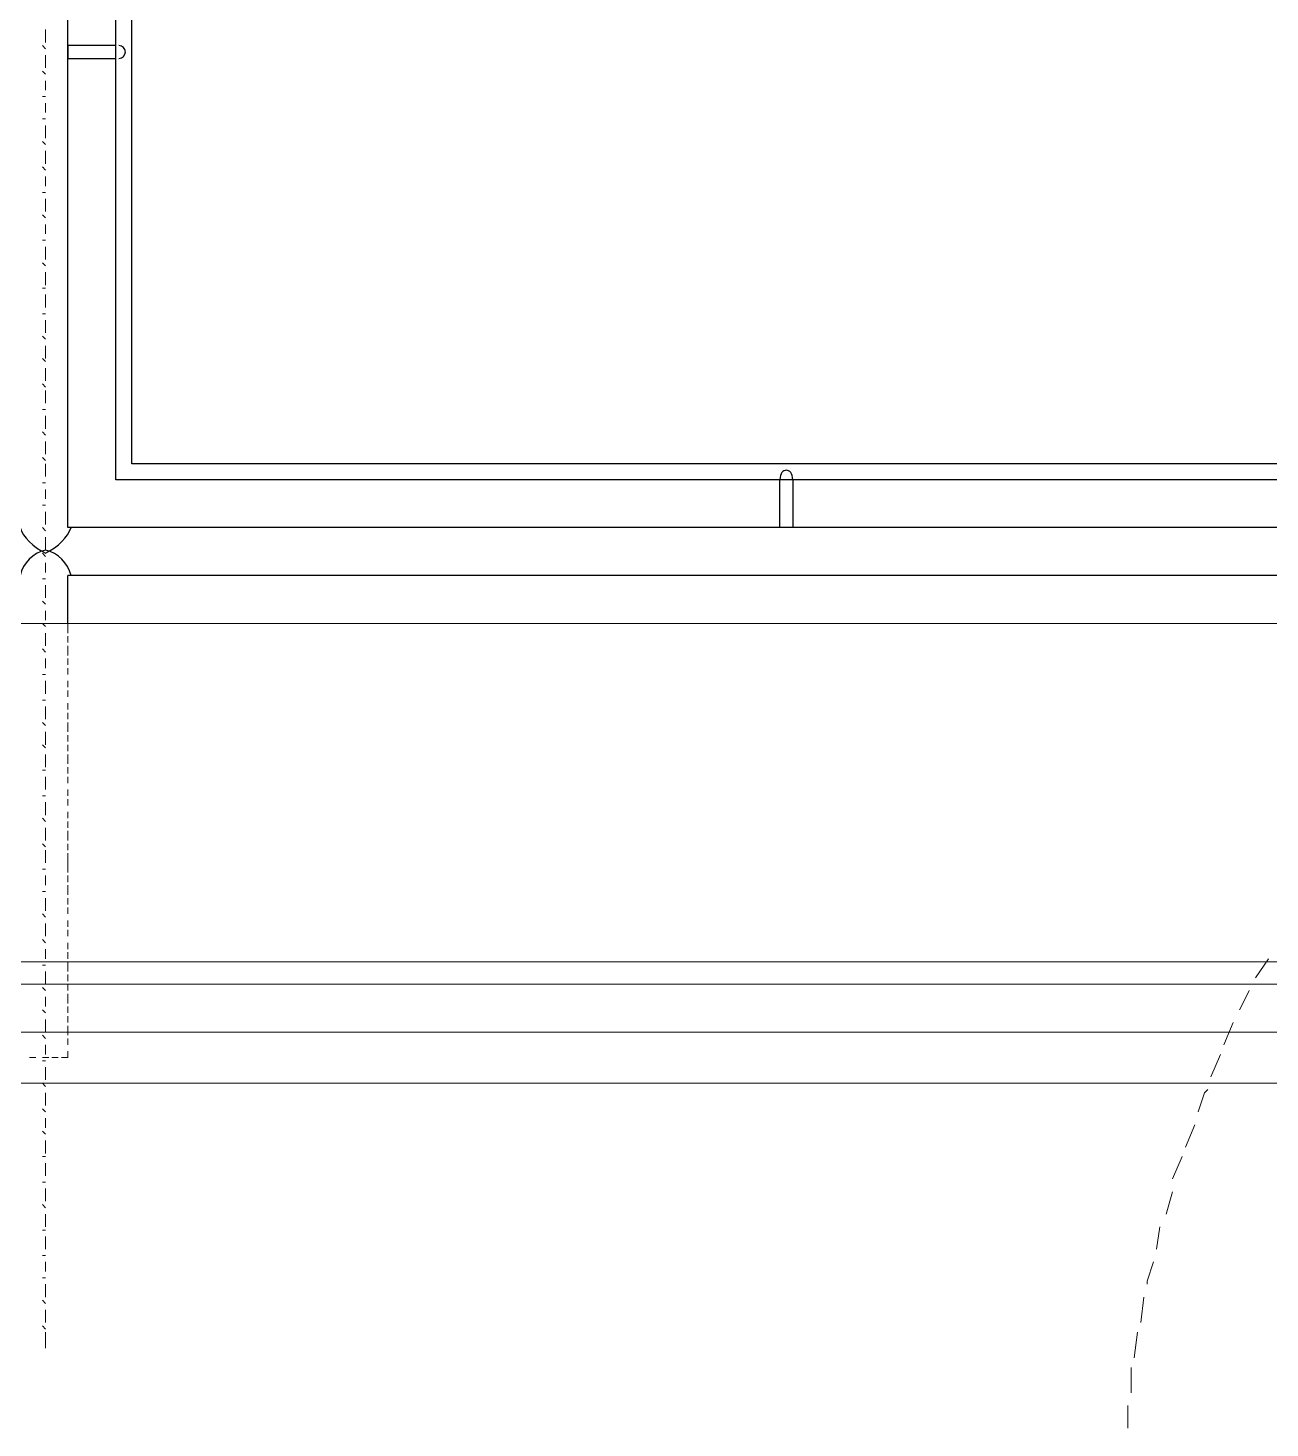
# Model space of a CAD drawing. Header units: millimetres. Extents: x 2928 to 3112, y 1220 to 1280.
# Drawn here: x 3096.01 to 3097.297, y 1233.972 to 1235.422 of the extents above; entities that cross this region are included whole.
import ezdxf

# ---------------------------------------------------------------- set-up
doc = ezdxf.new("R2010")
doc.units = ezdxf.units.MM

msp = doc.modelspace()

# ---------------------------------------------------------------- linework, layer by layer
at = {"color": 7, "linetype": 'Continuous', "lineweight": -2, "true_color": 0x000007}
for points in [[(3096.05106, 1236.85625), (3098.37656, 1236.85625), (3098.37656, 1234.90454), (3096.05106, 1234.90454)], [(3096.05106, 1234.90454), (3096.05106, 1236.85625), (3096.05106, 1236.85625)], [(3096.10068, 1235.40405), (3096.05106, 1235.40405), (3096.05106, 1235.39081)], [(3096.05106, 1235.39081), (3096.10068, 1235.39081), (3096.10068, 1235.39081)], [(3096.78874, 1234.90454), (3096.78874, 1234.95416), (3096.78874, 1234.95416)], [(3096.80197, 1234.95416), (3096.80197, 1234.90454), (3096.78874, 1234.90454)], [(3098.37656, 1234.85492), (3096.05106, 1234.85492), (3096.05106, 1234.85492)], [(3096.05106, 1234.8053), (3096.05106, 1234.85492), (3096.05106, 1234.85492)]]:
    msp.add_lwpolyline(points, dxfattribs=at)
for points in [[(3096.10068, 1236.80332), (3098.32694, 1236.80332), (3098.32694, 1234.95416), (3096.10068, 1234.95416)], [(3098.31371, 1234.9707), (3096.11722, 1234.9707), (3096.11722, 1236.79009), (3098.31371, 1236.79009)]]:
    msp.add_lwpolyline(points, close=True, dxfattribs=at)
at = {"color": 252, "linetype": 'Continuous', "lineweight": 5, "true_color": 0x989898}
for points in [[(3096.0279, 1235.40735), (3096.0279, 1235.42059), (3096.0279, 1235.42059)], [(3096.0279, 1235.40074), (3096.02459, 1235.40405), (3096.02459, 1235.40405)], [(3096.0279, 1235.38089), (3096.0279, 1235.39412), (3096.0279, 1235.39412)], [(3096.0279, 1235.37427), (3096.02459, 1235.37758), (3096.02459, 1235.37758)], [(3096.0279, 1235.35773), (3096.0279, 1235.36766), (3096.0279, 1235.36766)], [(3096.0279, 1235.35112), (3096.02459, 1235.35112), (3096.02459, 1235.35112)], [(3096.0279, 1235.33458), (3096.0279, 1235.3445), (3096.0279, 1235.3445)], [(3096.0279, 1235.32796), (3096.02459, 1235.32796), (3096.02459, 1235.32796)], [(3096.0279, 1235.30811), (3096.0279, 1235.32135), (3096.0279, 1235.32135)], [(3096.0279, 1235.3015), (3096.02459, 1235.30481), (3096.02459, 1235.30481)], [(3096.0279, 1235.28165), (3096.0279, 1235.29488), (3096.0279, 1235.29488)], [(3096.0279, 1235.27503), (3096.02459, 1235.27834), (3096.02459, 1235.27834)], [(3096.0279, 1235.25849), (3096.0279, 1235.26842), (3096.0279, 1235.26842)], [(3096.0279, 1235.25188), (3096.02459, 1235.25188), (3096.02459, 1235.25188)], [(3096.0279, 1235.23203), (3096.0279, 1235.24526), (3096.0279, 1235.24526)], [(3096.0279, 1235.22541), (3096.02459, 1235.22872), (3096.02459, 1235.22872)], [(3096.0279, 1235.20888), (3096.0279, 1235.2188), (3096.0279, 1235.2188)], [(3096.0279, 1235.20226), (3096.02459, 1235.20226), (3096.02459, 1235.20226)], [(3096.0279, 1235.18241), (3096.0279, 1235.19564), (3096.0279, 1235.19564)], [(3096.0279, 1235.1758), (3096.02459, 1235.1791), (3096.02459, 1235.1791)], [(3096.0279, 1235.15595), (3096.0279, 1235.16918), (3096.0279, 1235.16918)], [(3096.0279, 1235.15264), (3096.02459, 1235.15264), (3096.02459, 1235.15264)], [(3096.0279, 1235.13279), (3096.0279, 1235.14602), (3096.0279, 1235.14602)], [(3096.0279, 1235.12618), (3096.02459, 1235.12618), (3096.02459, 1235.12618)], [(3096.0279, 1235.10633), (3096.0279, 1235.11956), (3096.0279, 1235.11956)], [(3096.0279, 1235.09971), (3096.02459, 1235.10302), (3096.02459, 1235.10302)], [(3096.0279, 1235.07986), (3096.0279, 1235.0931), (3096.0279, 1235.0931)], [(3096.0279, 1235.07656), (3096.02459, 1235.07986), (3096.02459, 1235.07986)], [(3096.0279, 1235.05671), (3096.0279, 1235.06994), (3096.0279, 1235.06994)], [(3096.0279, 1235.05009), (3096.02459, 1235.0534), (3096.02459, 1235.0534)], [(3096.0279, 1235.03355), (3096.0279, 1235.04678), (3096.0279, 1235.04678)], [(3096.0279, 1235.02694), (3096.02459, 1235.02694), (3096.02459, 1235.02694)], [(3096.0279, 1235.00709), (3096.0279, 1235.02032), (3096.0279, 1235.02032)], [(3096.0279, 1235.00047), (3096.02459, 1235.00378), (3096.02459, 1235.00378)], [(3096.0279, 1234.98062), (3096.0279, 1234.99386), (3096.0279, 1234.99386)], [(3096.0279, 1234.97401), (3096.02459, 1234.97732), (3096.02459, 1234.97732)], [(3096.0279, 1234.95747), (3096.0279, 1234.9707), (3096.0279, 1234.9707)], [(3096.0279, 1234.95085), (3096.02459, 1234.95085), (3096.02459, 1234.95085)], [(3096.0279, 1234.93431), (3096.0279, 1234.94424), (3096.0279, 1234.94424)], [(3096.0279, 1234.9277), (3096.02459, 1234.9277), (3096.02459, 1234.9277)], [(3096.0279, 1234.90785), (3096.0279, 1234.92108), (3096.0279, 1234.92108)], [(3096.0279, 1234.90123), (3096.02459, 1234.90454), (3096.02459, 1234.90454)], [(3096.0279, 1234.88139), (3096.0279, 1234.89462), (3096.0279, 1234.89462)], [(3096.0279, 1234.87477), (3096.02459, 1234.87808), (3096.02459, 1234.87808)], [(3096.0279, 1234.85823), (3096.0279, 1234.86815), (3096.0279, 1234.86815)], [(3096.0279, 1234.85161), (3096.02459, 1234.85161), (3096.02459, 1234.85161)], [(3096.0279, 1234.83177), (3096.0279, 1234.845), (3096.0279, 1234.845)], [(3096.0279, 1234.82515), (3096.02459, 1234.82846), (3096.02459, 1234.82846)], [(3096.0279, 1234.80861), (3096.0279, 1234.81853), (3096.0279, 1234.81853)], [(3096.0279, 1234.80199), (3096.02459, 1234.8053), (3096.02459, 1234.8053)], [(3096.0279, 1234.78215), (3096.0279, 1234.79538), (3096.0279, 1234.79538)], [(3096.05106, 1234.8053), (3096.05106, 1234.79538), (3096.05106, 1234.79538)], [(3096.0279, 1234.77553), (3096.02459, 1234.77884), (3096.02459, 1234.77884)], [(3096.05106, 1234.79207), (3096.05106, 1234.78545), (3096.05106, 1234.78545)], [(3096.05106, 1234.78215), (3096.05106, 1234.77222), (3096.05106, 1234.77222)], [(3096.0279, 1234.75899), (3096.0279, 1234.76891), (3096.0279, 1234.76891)], [(3096.05106, 1234.76891), (3096.05106, 1234.7623), (3096.05106, 1234.7623)], [(3096.0279, 1234.75237), (3096.02459, 1234.75237), (3096.02459, 1234.75237)], [(3096.05106, 1234.75899), (3096.05106, 1234.75237), (3096.05106, 1234.75237)], [(3096.0279, 1234.73253), (3096.0279, 1234.74576), (3096.0279, 1234.74576)], [(3096.05106, 1234.74576), (3096.05106, 1234.73914), (3096.05106, 1234.73914)], [(3096.05106, 1234.73583), (3096.05106, 1234.72922), (3096.05106, 1234.72922)], [(3096.0279, 1234.72591), (3096.02459, 1234.72591), (3096.02459, 1234.72591)], [(3096.05106, 1234.7226), (3096.05106, 1234.71599), (3096.05106, 1234.71599)], [(3096.0279, 1234.70606), (3096.0279, 1234.71929), (3096.0279, 1234.71929)], [(3096.05106, 1234.71268), (3096.05106, 1234.70606), (3096.05106, 1234.70606)], [(3096.0279, 1234.69945), (3096.02459, 1234.70275), (3096.02459, 1234.70275)], [(3096.0279, 1234.6796), (3096.0279, 1234.69283), (3096.0279, 1234.69283)], [(3096.05106, 1234.70275), (3096.05106, 1234.69283), (3096.05106, 1234.69283)], [(3096.0279, 1234.67629), (3096.02459, 1234.6796), (3096.02459, 1234.6796)], [(3096.05106, 1234.68952), (3096.05106, 1234.68291), (3096.05106, 1234.68291)], [(3096.05106, 1234.6796), (3096.05106, 1234.67298), (3096.05106, 1234.67298)], [(3096.0279, 1234.65644), (3096.0279, 1234.66967), (3096.0279, 1234.66967)], [(3096.05106, 1234.66967), (3096.05106, 1234.65975), (3096.05106, 1234.65975)], [(3096.0279, 1234.65313), (3096.02459, 1234.65313), (3096.02459, 1234.65313)], [(3096.05106, 1234.65644), (3096.05106, 1234.64983), (3096.05106, 1234.64983)], [(3096.0279, 1234.63329), (3096.0279, 1234.64652), (3096.0279, 1234.64652)], [(3096.05106, 1234.64652), (3096.05106, 1234.6399), (3096.05106, 1234.6399)], [(3096.0279, 1234.62667), (3096.02459, 1234.62667), (3096.02459, 1234.62667)], [(3096.0279, 1234.60682), (3096.0279, 1234.62006), (3096.0279, 1234.62006)], [(3096.05106, 1234.63329), (3096.05106, 1234.62667), (3096.05106, 1234.62667)], [(3096.05106, 1234.62336), (3096.05106, 1234.61675), (3096.05106, 1234.61675)], [(3096.05106, 1234.61013), (3096.05106, 1234.60352), (3096.05106, 1234.60352)], [(3096.0279, 1234.60021), (3096.02459, 1234.60352), (3096.02459, 1234.60352)], [(3096.0279, 1234.58036), (3096.0279, 1234.59359), (3096.0279, 1234.59359)], [(3096.05106, 1234.60021), (3096.05106, 1234.59359), (3096.05106, 1234.59359)], [(3096.05106, 1234.59028), (3096.05106, 1234.58036), (3096.05106, 1234.58036)], [(3096.0279, 1234.57374), (3096.02459, 1234.57705), (3096.02459, 1234.57705)], [(3096.05106, 1234.57705), (3096.05106, 1234.57044), (3096.05106, 1234.57044)], [(3096.0279, 1234.5572), (3096.0279, 1234.57044), (3096.0279, 1234.57044)], [(3096.05106, 1234.56713), (3096.05106, 1234.5572), (3096.05106, 1234.5572)], [(3096.0279, 1234.55059), (3096.02459, 1234.55059), (3096.02459, 1234.55059)], [(3096.05106, 1234.5572), (3096.05106, 1234.54728), (3096.05106, 1234.54728)], [(3096.0279, 1234.53405), (3096.0279, 1234.54397), (3096.0279, 1234.54397)], [(3096.05106, 1234.54397), (3096.05106, 1234.53736), (3096.05106, 1234.53736)], [(3096.05106, 1234.53405), (3096.05106, 1234.52412), (3096.05106, 1234.52412)], [(3096.0279, 1234.52743), (3096.02459, 1234.52743), (3096.02459, 1234.52743)], [(3096.0279, 1234.50758), (3096.0279, 1234.52082), (3096.0279, 1234.52082)], [(3096.05106, 1234.52082), (3096.05106, 1234.5142), (3096.05106, 1234.5142)], [(3096.0279, 1234.50097), (3096.02459, 1234.50428), (3096.02459, 1234.50428)], [(3096.05106, 1234.51089), (3096.05106, 1234.50428), (3096.05106, 1234.50428)], [(3096.0279, 1234.48112), (3096.0279, 1234.49435), (3096.0279, 1234.49435)], [(3096.05106, 1234.49766), (3096.05106, 1234.49104), (3096.05106, 1234.49104)], [(3096.0279, 1234.4745), (3096.02459, 1234.47781), (3096.02459, 1234.47781)], [(3096.05106, 1234.48774), (3096.05106, 1234.48112), (3096.05106, 1234.48112)], [(3096.05106, 1234.4745), (3096.05106, 1234.46789), (3096.05106, 1234.46789)], [(3096.0279, 1234.45796), (3096.0279, 1234.46789), (3096.0279, 1234.46789)], [(3096.05106, 1234.46458), (3096.05106, 1234.45796), (3096.05106, 1234.45796)], [(3057.2948, 1234.45466), (3097.80098, 1234.45466), (3097.80098, 1234.45466)], [(3096.0279, 1234.45135), (3096.02459, 1234.45135), (3096.02459, 1234.45135)], [(3096.05106, 1234.45466), (3096.05106, 1234.44473), (3096.05106, 1234.44473)], [(3096.0279, 1234.4315), (3096.0279, 1234.44473), (3096.0279, 1234.44473)], [(3096.05106, 1234.44142), (3096.05106, 1234.43481), (3096.05106, 1234.43481)], [(3096.05106, 1234.4315), (3096.05106, 1234.42488), (3096.05106, 1234.42488)], [(3096.0279, 1234.42488), (3096.02459, 1234.42819), (3096.02459, 1234.42819)], [(3096.0279, 1234.40834), (3096.0279, 1234.41827), (3096.0279, 1234.41827)], [(3096.05106, 1234.42158), (3096.05106, 1234.41165), (3096.05106, 1234.41165)], [(3096.0279, 1234.40173), (3096.02459, 1234.40504), (3096.02459, 1234.40504)], [(3096.05106, 1234.40834), (3096.05106, 1234.40173), (3096.05106, 1234.40173)], [(3096.0279, 1234.38188), (3096.0279, 1234.39511), (3096.0279, 1234.39511)], [(3096.05106, 1234.39842), (3096.05106, 1234.3918), (3096.05106, 1234.3918)], [(3096.05106, 1234.3885), (3096.05106, 1234.37857), (3096.05106, 1234.37857)], [(3057.2948, 1234.38188), (3097.80098, 1234.38188), (3097.80098, 1234.38188)], [(3096.0279, 1234.37526), (3096.02459, 1234.37857), (3096.02459, 1234.37857)], [(3096.05106, 1234.37526), (3096.05106, 1234.36865), (3096.05106, 1234.36865)], [(3096.0279, 1234.35873), (3096.0279, 1234.36865), (3096.0279, 1234.36865)], [(3096.05106, 1234.36203), (3096.05106, 1234.35542), (3096.04444, 1234.35542)], [(3096.01798, 1234.35542), (3096.01136, 1234.35542), (3096.01136, 1234.35542)], [(3096.03121, 1234.35542), (3096.02459, 1234.35542), (3096.02459, 1234.35542)], [(3096.0279, 1234.35211), (3096.02459, 1234.35211), (3096.02459, 1234.35211)], [(3096.0279, 1234.33226), (3096.0279, 1234.34549), (3096.0279, 1234.34549)], [(3096.04113, 1234.35542), (3096.03452, 1234.35542), (3096.03452, 1234.35542)], [(3056.81845, 1234.32895), (3098.20124, 1234.32895), (3098.20124, 1234.32895)], [(3096.0279, 1234.32565), (3096.02459, 1234.32895), (3096.02459, 1234.32895)], [(3096.0279, 1234.3058), (3096.0279, 1234.31903), (3096.0279, 1234.31903)], [(3096.0279, 1234.29918), (3096.02459, 1234.30249), (3096.02459, 1234.30249)], [(3096.0279, 1234.28264), (3096.0279, 1234.29257), (3096.0279, 1234.29257)], [(3096.0279, 1234.27603), (3096.02459, 1234.27933), (3096.02459, 1234.27933)], [(3096.0279, 1234.25618), (3096.0279, 1234.26941), (3096.0279, 1234.26941)], [(3096.0279, 1234.25287), (3096.02459, 1234.25287), (3096.02459, 1234.25287)], [(3096.0279, 1234.23302), (3096.0279, 1234.24625), (3096.0279, 1234.24625)], [(3096.0279, 1234.22641), (3096.02459, 1234.22641), (3096.02459, 1234.22641)], [(3096.0279, 1234.20656), (3096.0279, 1234.21979), (3096.0279, 1234.21979)], [(3096.0279, 1234.19994), (3096.02459, 1234.20325), (3096.02459, 1234.20325)], [(3096.0279, 1234.18009), (3096.0279, 1234.19333), (3096.0279, 1234.19333)], [(3096.0279, 1234.17679), (3096.02459, 1234.17679), (3096.02459, 1234.17679)], [(3096.0279, 1234.15694), (3096.0279, 1234.17017), (3096.0279, 1234.17017)], [(3096.0279, 1234.15032), (3096.02459, 1234.15032), (3096.02459, 1234.15032)], [(3096.0279, 1234.13378), (3096.0279, 1234.14371), (3096.0279, 1234.14371)], [(3096.0279, 1234.12717), (3096.02459, 1234.12717), (3096.02459, 1234.12717)], [(3096.0279, 1234.10732), (3096.0279, 1234.12055), (3096.0279, 1234.12055)], [(3096.0279, 1234.1007), (3096.02459, 1234.10401), (3096.02459, 1234.10401)], [(3096.0279, 1234.08085), (3096.0279, 1234.09409), (3096.0279, 1234.09409)], [(3096.0279, 1234.07424), (3096.02459, 1234.07755), (3096.02459, 1234.07755)], [(3096.0279, 1234.05439), (3096.0279, 1234.07093), (3096.0279, 1234.07093)]]:
    msp.add_lwpolyline(points, dxfattribs=at)
at = {"color": 7, "linetype": 'Continuous', "lineweight": 9, "true_color": 0x000007}
for points in [[(3076.77548, 1234.44804), (3076.77548, 1234.8053), (3098.27732, 1234.8053)], [(3097.29486, 1234.45796), (3097.28162, 1234.43812), (3097.28162, 1234.43812)], [(3097.80098, 1234.4315), (3057.2948, 1234.4315), (3057.2948, 1234.4315)], [(3097.27501, 1234.42488), (3097.26839, 1234.41165), (3097.26508, 1234.40504)], [(3097.25847, 1234.3918), (3097.24854, 1234.36865), (3097.24854, 1234.36865)], [(3097.24524, 1234.35873), (3097.23531, 1234.33557), (3097.23531, 1234.33557)], [(3097.232, 1234.32234), (3097.2287, 1234.31903), (3097.22208, 1234.29918)], [(3097.21877, 1234.28595), (3097.20885, 1234.26279), (3097.20885, 1234.26279)], [(3097.20554, 1234.25287), (3097.19562, 1234.22971), (3097.19562, 1234.22971)], [(3097.19562, 1234.21648), (3097.189, 1234.19333), (3097.189, 1234.19333)], [(3097.18238, 1234.18009), (3097.17908, 1234.15694), (3097.17908, 1234.15694)], [(3097.17577, 1234.14371), (3097.16915, 1234.12386), (3097.16915, 1234.12055)], [(3097.16584, 1234.10732), (3097.16254, 1234.08085), (3097.16254, 1234.08085)], [(3097.15923, 1234.07093), (3097.15592, 1234.04447), (3097.15592, 1234.04447)], [(3097.15261, 1234.03454), (3097.15261, 1234.02131), (3097.15261, 1234.00808)], [(3097.1493, 1233.99485), (3097.1493, 1233.97169), (3097.1493, 1233.97169)]]:
    msp.add_lwpolyline(points, dxfattribs=at)
at = {"color": 7, "linetype": 'Continuous', "lineweight": -2, "true_color": 0x000007}
for points in [[(3096.10398, 1235.39081), (3096.10729, 1235.39081), (3096.1106, 1235.39412), (3096.1106, 1235.39743), (3096.1106, 1235.39743), (3096.1106, 1235.40074), (3096.10729, 1235.40405), (3096.10398, 1235.40405)], [(3096.80197, 1234.95416), (3096.80197, 1234.96078), (3096.79866, 1234.96408), (3096.79535, 1234.96408), (3096.79535, 1234.96408), (3096.79204, 1234.96408), (3096.78874, 1234.96078), (3096.78874, 1234.95416)]]:
    msp.add_open_spline(points, degree=3, knots=[0, 0, 0, 0, 0.125, 0.125, 0.125, 0.125001, 1, 1, 1, 1], dxfattribs=at)
for points in [[(3096.00144, 1234.90454), (3096.00474, 1234.89462), (3096.01467, 1234.88469), (3096.0279, 1234.87808)], [(3096.0279, 1234.87808), (3096.04113, 1234.88469), (3096.05106, 1234.89462), (3096.05436, 1234.90454)], [(3096.0279, 1234.88139), (3096.01467, 1234.87808), (3096.00474, 1234.86815), (3096.00144, 1234.85492)], [(3096.05436, 1234.85492), (3096.05106, 1234.86815), (3096.04113, 1234.87808), (3096.0279, 1234.88139)]]:
    msp.add_open_spline(points, degree=3, dxfattribs=at)

doc.saveas('drawing.dxf')
